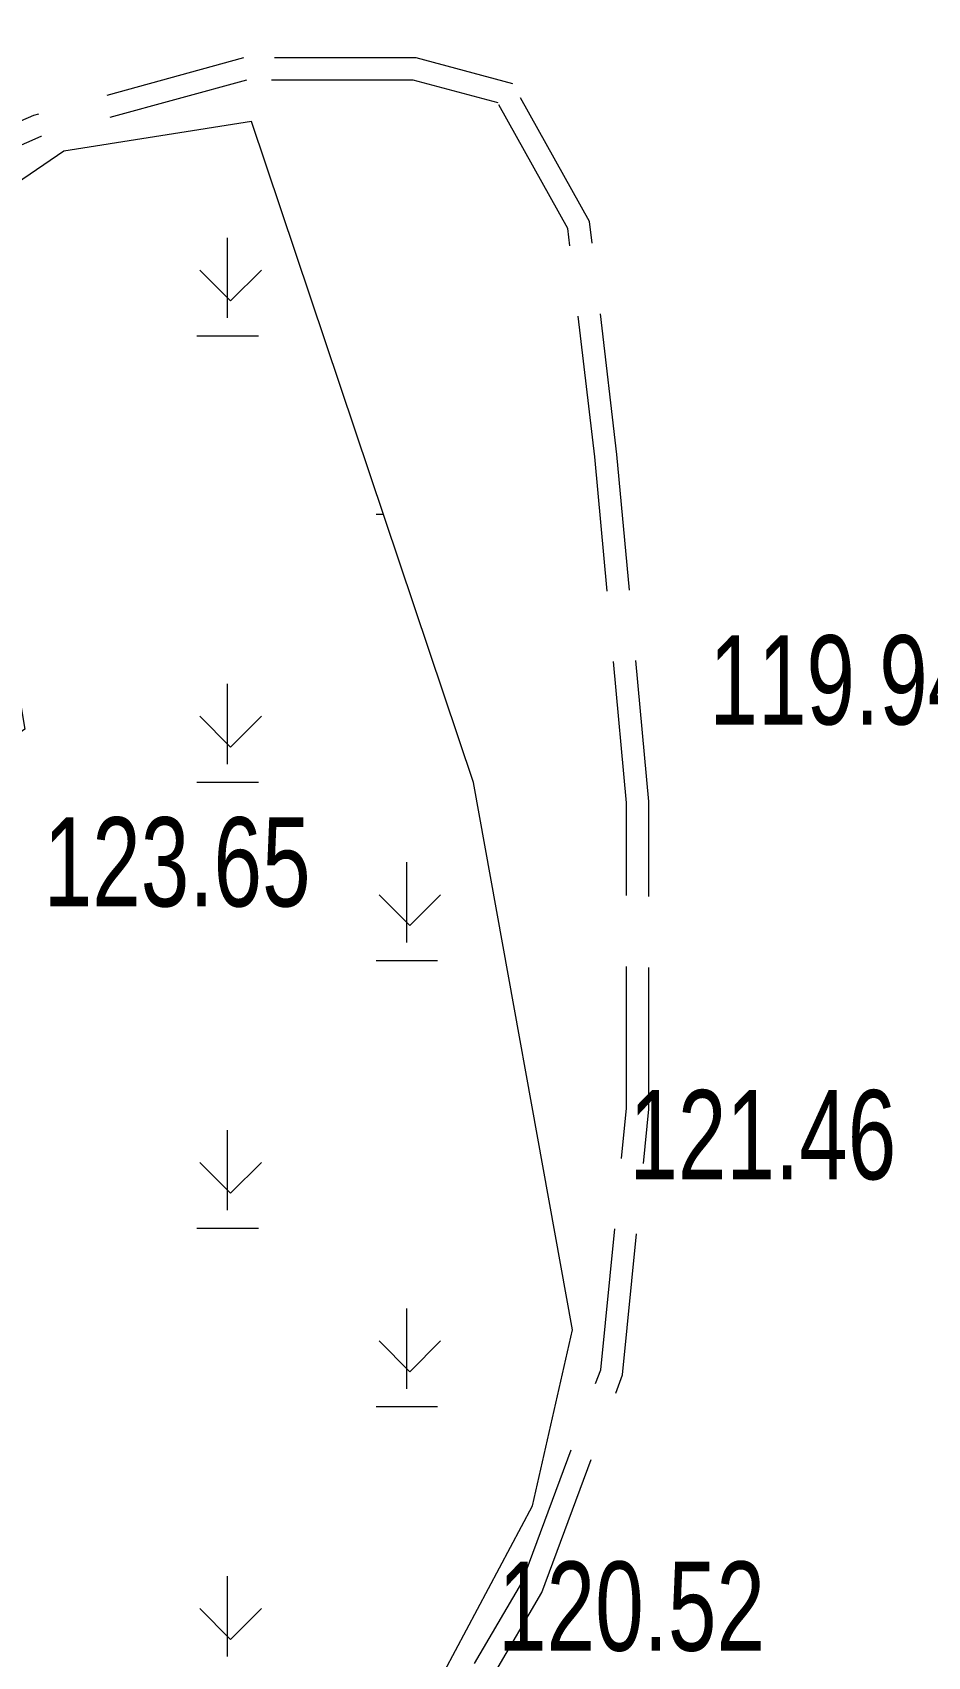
# Model space of a CAD drawing. Header units: metres. Extents: x 431006 to 434411, y 2469261 to 2473208.
# Drawn here: x 432317.2 to 432357.4, y 2471172.8 to 2471245.6 of the extents above; entities that cross this region are included whole.
import ezdxf

# ---------------------------------------------------------------- set-up
doc = ezdxf.new("R2010")
doc.units = ezdxf.units.M
doc.header["$MEASUREMENT"] = 0
doc.linetypes.add('HIDDEN', pattern=[9.525, 6.35, -3.175])
for name, color, linetype, lineweight in [('CAO DO', 8, 'Continuous', 18), ('duong mon-ks', 8, 'HIDDEN', 18), ('ranh gioi thuc vat-ks', 8, 'RAO_T_VAT', 18), ('thuc vat-ks', 8, 'Continuous', 18)]:
    doc.layers.add(name, color=color, linetype=linetype, lineweight=lineweight)
doc.styles.get("Standard").update_dxf_attribs({"font": 'arial.ttf'})
doc.linetypes.add('RAO_T_VAT', pattern='A,0,[133,ltypeshp.shx,S=0.34,R=0,X=-0.17,Y=0],-2,[133,ltypeshp.shx,S=0.08,R=0,X=0,Y=0],-1.5,[133,ltypeshp.shx,S=0.08,R=0,X=0,Y=0],-1.5,[133,ltypeshp.shx,S=0.08,R=0,X=0,Y=0],-2', length=7)

msp = doc.modelspace()

# ---------------------------------------------------------------- hatches: boundary and pattern name
at = {"layer": 'thuc vat-ks'}
h = msp.add_hatch(dxfattribs=at)
h.set_pattern_fill('222B', color=9, scale=20, style=0, pattern_type=2)
h.set_pattern_definition([(0, (12.62, 4), (0, 20), [2.76, -17.24]), (0, (4.59, 12), (0, 20), [2.76, -17.24]), (90, (14, 4.8), (-20, 1e-15), [3.6, -16.4]), (90, (5.97, 12.8), (-20, 1e-15), [3.6, -16.4]), (45, (14, 4.8), (0, 20.00000619), [1.952, -26.33228]), (45, (5.97, 12.8), (0, 20.00000619), [1.952, -26.33228]), (315, (12.62, 6.18), (20.00000619, 0), [1.952, -26.33228]), (315, (4.59, 14.18), (20.00000619, 0), [1.952, -26.33228])])
h.paths.add_polyline_path([(432341.436, 2471187.462), (432337.01, 2471211.997), (432327.051, 2471241.616), (432318.641, 2471240.29), (432313.772, 2471236.975), (432314.436, 2471228.796), (432316.892, 2471214.376), (432314.823, 2471212.921), (432291.134, 2471210.44), (432269.367, 2471215.532), (432244.63, 2471229.666), (432240.708, 2471234.171), (432209.269, 2471235.086), (432194.673, 2471238.383), (432176.081, 2471249.143), (432160.789, 2471248.796), (432152.796, 2471245.846), (432155.924, 2471230.4), (432153.317, 2471218.599), (432146.193, 2471205.062), (432148.626, 2471202.111), (432157.14, 2471199.508), (432174.132, 2471198.551), (432185.314, 2471189.134), (432197.593, 2471185.411), (432214.924, 2471203.472), (432221.847, 2471202.623), (432243.587, 2471189.643), (432243.466, 2471183.699), (432234.367, 2471177.742), (432233.685, 2471170.384), (432242.962, 2471165.887), (432272.646, 2471156.995), (432284.431, 2471152.854), (432281.812, 2471132.582), (432277.736, 2471123.589), (432278.92, 2471119.612), (432313.573, 2471096.972), (432329.734, 2471087.805), (432336.504, 2471087.08), (432339.042, 2471089.495), (432339.526, 2471094.084), (432338.196, 2471104.588), (432337.834, 2471110.867), (432330.401, 2471119.6), (432323.825, 2471132.541), (432321.698, 2471144.709), (432325.529, 2471157.44), (432334.218, 2471169.373), (432339.649, 2471179.571)])

# ---------------------------------------------------------------- linework, layer by layer
at = {"layer": 'duong mon-ks', "color": 9, "lineweight": 0}
for points in [[(432333.078, 2471163.753), (432340.071, 2471175.689), (432343.687, 2471185.434), (432344.867, 2471197.349), (432344.867, 2471211.132), (432343.435, 2471226.7), (432342.206, 2471237.139), (432338.77, 2471243.308), (432334.426, 2471244.474), (432326.688, 2471244.474), (432317.281, 2471241.893), (432311.066, 2471239.188), (432306.089, 2471235.955), (432302.507, 2471231.141)], [(432332.228, 2471164.281), (432339.164, 2471176.119), (432342.705, 2471185.661), (432343.867, 2471197.398), (432343.867, 2471211.086), (432342.44, 2471226.595), (432341.236, 2471236.826), (432338.102, 2471242.452), (432334.294, 2471243.474), (432326.823, 2471243.474), (432317.615, 2471240.948), (432311.541, 2471238.304), (432306.784, 2471235.214), (432303.309, 2471230.544)]]:
    msp.add_lwpolyline(points, dxfattribs=at)
at = {"layer": 'ranh gioi thuc vat-ks', "color": 9, "lineweight": 0, "ltscale": 3}
msp.add_lwpolyline([(432334.218, 2471169.373), (432339.649, 2471179.571), (432341.436, 2471187.462), (432337.01, 2471211.997), (432327.051, 2471241.616), (432318.641, 2471240.29), (432313.772, 2471236.975), (432314.436, 2471228.796), (432316.892, 2471214.376), (432314.823, 2471212.921), (432291.134, 2471210.44), (432269.367, 2471215.532)], dxfattribs=at)

# ---------------------------------------------------------------- texts
at = {"layer": 'CAO DO', "color": 9, "lineweight": 0, "width": 0.7}
for s, p in [('119.94', (432347.576, 2471214.59, 119.944)), ('123.65', (432317.737, 2471206.433, 123.649)), ('121.46', (432343.99, 2471194.203, 121.455)), ('120.52', (432338.106, 2471173.071, 120.518))]:
    msp.add_text(s, height=4, dxfattribs=at).set_placement(p)

doc.saveas('drawing.dxf')
